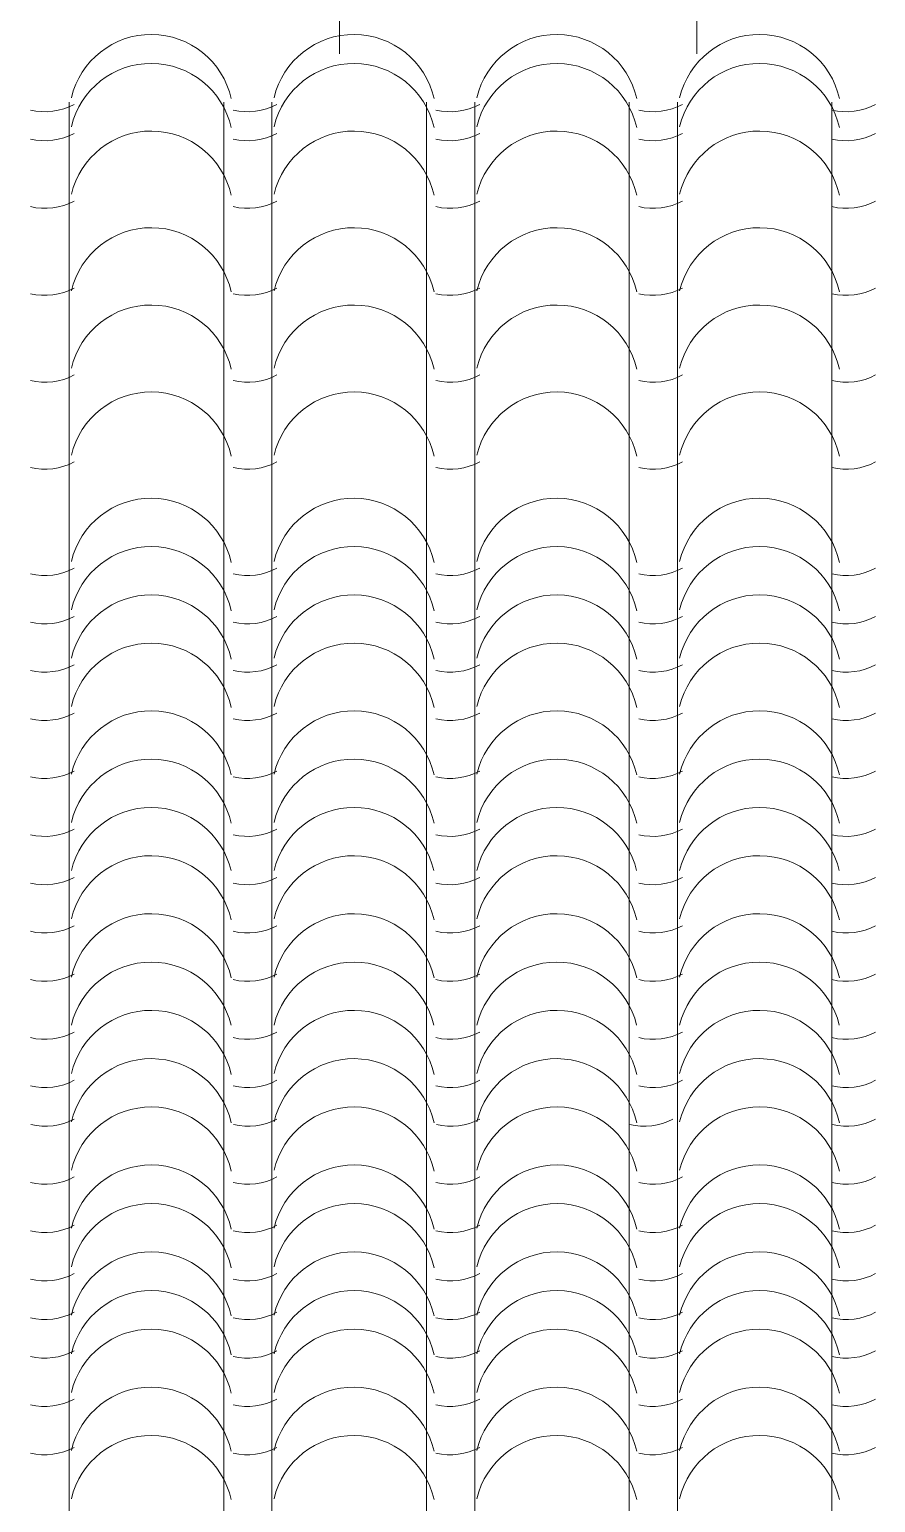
# Model space of a CAD drawing. Header units: millimetres. Extents: x 11446 to 37687, y -223 to 11932.
# Drawn here: x 23554 to 24488, y 6102 to 7727 of the extents above; entities that cross this region are included whole.
import ezdxf

# ---------------------------------------------------------------- set-up
doc = ezdxf.new("R2010")
doc.units = ezdxf.units.MM
doc.layers.add('A-COB-___-___-EXI', color=250, linetype='Continuous', lineweight=25)

msp = doc.modelspace()

# ---------------------------------------------------------------- linework, layer by layer
at = {"layer": 'A-COB-___-___-EXI', "color": 28, "lineweight": 15, "flags": 128}
for points in [[(23896.5, 7700.5), (23896.5, 7775.1), (23491.4, 7753.8)], [(24290.9, 7700.5), (24290.9, 7775.1), (23896.5, 7753.8)], [(23598, 7647.2), (23598, 7615.2), (23598, 7540.6), (23598, 7434), (23598, 7338)], [(23768.6, 7647.2), (23768.6, 7615.2), (23768.6, 7540.6), (23768.6, 7434), (23768.6, 7348.7), (23768.6, 7252.8), (23768.6, 7135.5), (23768.6, 7071.5), (23768.6, 7028.9), (23768.6, 6975.6), (23768.6, 6901), (23768.6, 6847.7), (23768.6, 6794.4), (23768.6, 6741.1), (23768.6, 6677.1), (23768.6, 6623.8), (23768.6, 6570.5), (23768.6, 6517.2), (23768.6, 6463.9), (23768.6, 6400), (23768.6, 6357.3), (23768.6, 6304), (23768.6, 6261.4), (23768.6, 6218.8), (23768.6, 6154.8), (23768.6, 6090.8)], [(23821.9, 7647.2), (23821.9, 7615.2), (23821.9, 7540.6), (23821.9, 7434), (23821.9, 7338)], [(23992.5, 7647.2), (23992.5, 7615.2), (23992.5, 7540.6), (23992.5, 7434), (23992.5, 7348.7), (23992.5, 7252.8), (23992.5, 7135.5), (23992.5, 7071.5), (23992.5, 7028.9), (23992.5, 6975.6), (23992.5, 6901), (23992.5, 6847.7), (23992.5, 6794.4), (23992.5, 6741.1), (23992.5, 6677.1), (23992.5, 6623.8), (23992.5, 6570.5), (23992.5, 6517.2), (23992.5, 6463.9), (23992.5, 6400), (23992.5, 6357.3), (23992.5, 6304), (23992.5, 6261.4), (23992.5, 6218.8), (23992.5, 6154.8), (23992.5, 6090.8)], [(24045.8, 7647.2), (24045.8, 7615.2), (24045.8, 7540.6), (24045.8, 7434), (24045.8, 7338)], [(24216.3, 7647.2), (24216.3, 7615.2), (24216.3, 7540.6), (24216.3, 7434), (24216.3, 7348.7), (24216.3, 7252.8), (24216.3, 7135.5), (24216.3, 7071.5), (24216.3, 7028.9), (24216.3, 6975.6), (24216.3, 6901), (24216.3, 6847.7), (24216.3, 6794.4), (24216.3, 6741.1), (24216.3, 6677.1), (24216.3, 6623.8), (24216.3, 6570.5), (24216.3, 6517.2), (24216.3, 6463.9), (24216.3, 6400), (24216.3, 6357.3), (24216.3, 6304), (24216.3, 6261.4), (24216.3, 6218.8), (24216.3, 6154.8), (24216.3, 6090.8)], [(24269.6, 7647.2), (24269.6, 7615.2), (24269.6, 7540.6), (24269.6, 7434), (24269.6, 7338)], [(24440.2, 7647.2), (24440.2, 7615.2), (24440.2, 7540.6), (24440.2, 7434), (24440.2, 7348.7), (24440.2, 7252.8), (24440.2, 7135.5), (24440.2, 7071.5), (24440.2, 7028.9), (24440.2, 6975.6), (24440.2, 6901), (24440.2, 6847.7), (24440.2, 6794.4), (24440.2, 6741.1), (24440.2, 6677.1), (24440.2, 6623.8), (24440.2, 6570.5), (24440.2, 6517.2), (24440.2, 6463.9), (24440.2, 6400), (24440.2, 6357.3), (24440.2, 6304), (24440.2, 6261.4), (24440.2, 6218.8), (24440.2, 6154.8), (24440.2, 6090.8)], [(23598, 7348.7), (23598, 7252.8), (23598, 7135.5), (23598, 7082.2), (23598, 7028.9), (23598, 6975.6), (23598, 6901), (23598, 6847.7), (23598, 6794.4), (23598, 6741.1), (23598, 6677.1), (23598, 6623.8), (23598, 6570.5), (23598, 6517.2), (23598, 6463.9), (23598, 6400), (23598, 6357.3), (23598, 6304), (23598, 6261.4), (23598, 6218.8), (23598, 6154.8), (23598, 6090.8), (23598, 5994.9)], [(23821.9, 7348.7), (23821.9, 7252.8), (23821.9, 7135.5), (23821.9, 7082.2), (23821.9, 7028.9), (23821.9, 6975.6), (23821.9, 6901), (23821.9, 6847.7), (23821.9, 6794.4), (23821.9, 6741.1), (23821.9, 6677.1), (23821.9, 6623.8), (23821.9, 6570.5), (23821.9, 6517.2), (23821.9, 6463.9), (23821.9, 6400), (23821.9, 6357.3), (23821.9, 6304), (23821.9, 6261.4), (23821.9, 6218.8), (23821.9, 6154.8), (23821.9, 6090.8), (23821.9, 5994.9)], [(24045.8, 7348.7), (24045.8, 7252.8), (24045.8, 7135.5), (24045.8, 7082.2), (24045.8, 7028.9), (24045.8, 6975.6), (24045.8, 6901), (24045.8, 6847.7), (24045.8, 6794.4), (24045.8, 6741.1), (24045.8, 6677.1), (24045.8, 6623.8), (24045.8, 6570.5), (24045.8, 6517.2), (24045.8, 6463.9), (24045.8, 6400), (24045.8, 6357.3), (24045.8, 6304), (24045.8, 6261.4), (24045.8, 6218.8), (24045.8, 6154.8), (24045.8, 6090.8), (24045.8, 5994.9)], [(24269.6, 7348.7), (24269.6, 7252.8), (24269.6, 7135.5), (24269.6, 7082.2), (24269.6, 7028.9), (24269.6, 6975.6), (24269.6, 6901), (24269.6, 6847.7), (24269.6, 6794.4), (24269.6, 6741.1), (24269.6, 6677.1), (24269.6, 6623.8), (24269.6, 6570.5), (24269.6, 6517.2), (24269.6, 6463.9), (24269.6, 6400), (24269.6, 6357.3), (24269.6, 6304), (24269.6, 6261.4), (24269.6, 6218.8), (24269.6, 6154.8), (24269.6, 6090.8), (24269.6, 5994.9)]]:
    msp.add_lwpolyline(points, dxfattribs=at)
at = {"layer": 'A-COB-___-___-EXI', "color": 18, "lineweight": 9}
for points in [[(23689.2, 7721.8), (23647, 7722.1), (23610.2, 7693.1), (23600.4, 7652)], [(23776.9, 7651), (23767.7, 7692.2), (23731.3, 7721.4), (23689.2, 7721.8)], [(23913, 7721.8), (23870.8, 7722.1), (23834, 7693.1), (23824.2, 7652)], [(24000.8, 7651), (23991.6, 7692.2), (23955.1, 7721.4), (23913, 7721.8)], [(24136.9, 7721.8), (24094.7, 7722.1), (24057.9, 7693.1), (24048.1, 7652)], [(24224.6, 7651), (24215.5, 7692.2), (24179, 7721.4), (24136.9, 7721.8)], [(24360.7, 7721.8), (24318.6, 7722.1), (24281.8, 7693.1), (24272, 7652)], [(24448.5, 7651), (24439.3, 7692.2), (24402.9, 7721.4), (24360.7, 7721.8)], [(23689.2, 7689.8), (23647, 7690.2), (23610.2, 7661.2), (23600.4, 7620)], [(23776.9, 7619), (23767.7, 7660.2), (23731.3, 7689.5), (23689.2, 7689.8)], [(23913, 7689.8), (23870.8, 7690.2), (23834, 7661.2), (23824.2, 7620)], [(24000.8, 7619), (23991.6, 7660.2), (23955.1, 7689.5), (23913, 7689.8)], [(24136.9, 7689.8), (24094.7, 7690.2), (24057.9, 7661.2), (24048.1, 7620)], [(24224.6, 7619), (24215.5, 7660.2), (24179, 7689.5), (24136.9, 7689.8)], [(24360.7, 7689.8), (24318.6, 7690.2), (24281.8, 7661.2), (24272, 7620)], [(24448.5, 7619), (24439.3, 7660.2), (24402.9, 7689.5), (24360.7, 7689.8)], [(23555.2, 7638.4), (23571.6, 7634.5), (23588.7, 7636.7), (23603.5, 7644.5)], [(23779.1, 7638.4), (23795.4, 7634.5), (23812.6, 7636.7), (23827.4, 7644.5)], [(24002.9, 7638.4), (24019.3, 7634.5), (24036.4, 7636.7), (24051.3, 7644.5)], [(24226.8, 7638.4), (24243.1, 7634.5), (24260.3, 7636.7), (24275.1, 7644.5)], [(24440, 7638.4), (24456.3, 7634.5), (24473.5, 7636.7), (24488.3, 7644.5)], [(23555.2, 7606.4), (23571.6, 7602.5), (23588.7, 7604.7), (23603.5, 7612.6)], [(23689.2, 7615.2), (23647, 7615.5), (23610.2, 7586.5), (23600.4, 7545.4)], [(23776.9, 7544.4), (23767.7, 7585.6), (23731.3, 7614.9), (23689.2, 7615.2)], [(23779.1, 7606.4), (23795.4, 7602.5), (23812.6, 7604.7), (23827.4, 7612.6)], [(23913, 7615.2), (23870.8, 7615.5), (23834, 7586.5), (23824.2, 7545.4)], [(24000.8, 7544.4), (23991.6, 7585.6), (23955.1, 7614.9), (23913, 7615.2)], [(24002.9, 7606.4), (24019.3, 7602.5), (24036.4, 7604.7), (24051.3, 7612.6)], [(24136.9, 7615.2), (24094.7, 7615.5), (24057.9, 7586.5), (24048.1, 7545.4)], [(24224.6, 7544.4), (24215.5, 7585.6), (24179, 7614.9), (24136.9, 7615.2)], [(24226.8, 7606.4), (24243.1, 7602.5), (24260.3, 7604.7), (24275.1, 7612.6)], [(24360.7, 7615.2), (24318.6, 7615.5), (24281.8, 7586.5), (24272, 7545.4)], [(24448.5, 7544.4), (24439.3, 7585.6), (24402.9, 7614.9), (24360.7, 7615.2)], [(24440, 7606.4), (24456.3, 7602.5), (24473.5, 7604.7), (24488.3, 7612.6)], [(23555.2, 7531.8), (23571.6, 7527.9), (23588.7, 7530.1), (23603.5, 7537.9)], [(23779.1, 7531.8), (23795.4, 7527.9), (23812.6, 7530.1), (23827.4, 7537.9)], [(24002.9, 7531.8), (24019.3, 7527.9), (24036.4, 7530.1), (24051.3, 7537.9)], [(24226.8, 7531.8), (24243.1, 7527.9), (24260.3, 7530.1), (24275.1, 7537.9)], [(24440, 7531.8), (24456.3, 7527.9), (24473.5, 7530.1), (24488.3, 7537.9)], [(23689.2, 7508.6), (23647, 7508.9), (23610.2, 7479.9), (23600.4, 7438.8)], [(23776.9, 7437.8), (23767.7, 7479), (23731.3, 7508.3), (23689.2, 7508.6)], [(23913, 7508.6), (23870.8, 7508.9), (23834, 7479.9), (23824.2, 7438.8)], [(24000.8, 7437.8), (23991.6, 7479), (23955.1, 7508.3), (23913, 7508.6)], [(24136.9, 7508.6), (24094.7, 7508.9), (24057.9, 7479.9), (24048.1, 7438.8)], [(24224.6, 7437.8), (24215.5, 7479), (24179, 7508.3), (24136.9, 7508.6)], [(24360.7, 7508.6), (24318.6, 7508.9), (24281.8, 7479.9), (24272, 7438.8)], [(24448.5, 7437.8), (24439.3, 7479), (24402.9, 7508.3), (24360.7, 7508.6)], [(23555.2, 7435.8), (23571.6, 7432), (23588.7, 7434.1), (23603.5, 7442)], [(23779.1, 7435.8), (23795.4, 7432), (23812.6, 7434.1), (23827.4, 7442)], [(24002.9, 7435.8), (24019.3, 7432), (24036.4, 7434.1), (24051.3, 7442)], [(24226.8, 7435.8), (24243.1, 7432), (24260.3, 7434.1), (24275.1, 7442)], [(24440, 7435.8), (24456.3, 7432), (24473.5, 7434.1), (24488.3, 7442)], [(23689.2, 7423.3), (23647, 7423.7), (23610.2, 7394.7), (23600.4, 7353.5)], [(23776.9, 7352.5), (23767.7, 7393.7), (23731.3, 7423), (23689.2, 7423.3)], [(23913, 7423.3), (23870.8, 7423.7), (23834, 7394.7), (23824.2, 7353.5)], [(24000.8, 7352.5), (23991.6, 7393.7), (23955.1, 7423), (23913, 7423.3)], [(24136.9, 7423.3), (24094.7, 7423.7), (24057.9, 7394.7), (24048.1, 7353.5)], [(24224.6, 7352.5), (24215.5, 7393.7), (24179, 7423), (24136.9, 7423.3)], [(24360.7, 7423.3), (24318.6, 7423.7), (24281.8, 7394.7), (24272, 7353.5)], [(24448.5, 7352.5), (24439.3, 7393.7), (24402.9, 7423), (24360.7, 7423.3)], [(23555.2, 7339.9), (23571.6, 7336), (23588.7, 7338.2), (23603.5, 7346.1)], [(23779.1, 7339.9), (23795.4, 7336), (23812.6, 7338.2), (23827.4, 7346.1)], [(24002.9, 7339.9), (24019.3, 7336), (24036.4, 7338.2), (24051.3, 7346.1)], [(24226.8, 7339.9), (24243.1, 7336), (24260.3, 7338.2), (24275.1, 7346.1)], [(24440, 7339.9), (24456.3, 7336), (24473.5, 7338.2), (24488.3, 7346.1)], [(23689.2, 7327.4), (23647, 7327.7), (23610.2, 7298.7), (23600.4, 7257.6)], [(23776.9, 7256.6), (23767.7, 7297.7), (23731.3, 7327), (23689.2, 7327.4)], [(23913, 7327.4), (23870.8, 7327.7), (23834, 7298.7), (23824.2, 7257.6)], [(24000.8, 7256.6), (23991.6, 7297.7), (23955.1, 7327), (23913, 7327.4)], [(24136.9, 7327.4), (24094.7, 7327.7), (24057.9, 7298.7), (24048.1, 7257.6)], [(24224.6, 7256.6), (24215.5, 7297.7), (24179, 7327), (24136.9, 7327.4)], [(24360.7, 7327.4), (24318.6, 7327.7), (24281.8, 7298.7), (24272, 7257.6)], [(24448.5, 7256.6), (24439.3, 7297.7), (24402.9, 7327), (24360.7, 7327.4)], [(23555.2, 7243.9), (23571.6, 7240.1), (23588.7, 7242.3), (23603.5, 7250.1)], [(23779.1, 7243.9), (23795.4, 7240.1), (23812.6, 7242.3), (23827.4, 7250.1)], [(24002.9, 7243.9), (24019.3, 7240.1), (24036.4, 7242.3), (24051.3, 7250.1)], [(24226.8, 7243.9), (24243.1, 7240.1), (24260.3, 7242.3), (24275.1, 7250.1)], [(24440, 7243.9), (24456.3, 7240.1), (24473.5, 7242.3), (24488.3, 7250.1)], [(23689.2, 7210.1), (23647, 7210.5), (23610.2, 7181.5), (23600.4, 7140.3)], [(23776.9, 7139.3), (23767.7, 7180.5), (23731.3, 7209.8), (23689.2, 7210.1)], [(23913, 7210.1), (23870.8, 7210.5), (23834, 7181.5), (23824.2, 7140.3)], [(24000.8, 7139.3), (23991.6, 7180.5), (23955.1, 7209.8), (23913, 7210.1)], [(24136.9, 7210.1), (24094.7, 7210.5), (24057.9, 7181.5), (24048.1, 7140.3)], [(24224.6, 7139.3), (24215.5, 7180.5), (24179, 7209.8), (24136.9, 7210.1)], [(24360.7, 7210.1), (24318.6, 7210.5), (24281.8, 7181.5), (24272, 7140.3)], [(24448.5, 7139.3), (24439.3, 7180.5), (24402.9, 7209.8), (24360.7, 7210.1)], [(23689.2, 7156.8), (23647, 7157.2), (23610.2, 7128.2), (23600.4, 7087)], [(23776.9, 7086), (23767.7, 7127.2), (23731.3, 7156.5), (23689.2, 7156.8)], [(23913, 7156.8), (23870.8, 7157.2), (23834, 7128.2), (23824.2, 7087)], [(24000.8, 7086), (23991.6, 7127.2), (23955.1, 7156.5), (23913, 7156.8)], [(24136.9, 7156.8), (24094.7, 7157.2), (24057.9, 7128.2), (24048.1, 7087)], [(24224.6, 7086), (24215.5, 7127.2), (24179, 7156.5), (24136.9, 7156.8)], [(24360.7, 7156.8), (24318.6, 7157.2), (24281.8, 7128.2), (24272, 7087)], [(24448.5, 7086), (24439.3, 7127.2), (24402.9, 7156.5), (24360.7, 7156.8)], [(23555.2, 7126.7), (23571.6, 7122.8), (23588.7, 7125), (23603.5, 7132.9)], [(23779.1, 7126.7), (23795.4, 7122.8), (23812.6, 7125), (23827.4, 7132.9)], [(24002.9, 7126.7), (24019.3, 7122.8), (24036.4, 7125), (24051.3, 7132.9)], [(24226.8, 7126.7), (24243.1, 7122.8), (24260.3, 7125), (24275.1, 7132.9)], [(24440, 7126.7), (24456.3, 7122.8), (24473.5, 7125), (24488.3, 7132.9)], [(23689.2, 7103.5), (23647, 7103.9), (23610.2, 7074.9), (23600.4, 7033.7)], [(23776.9, 7032.7), (23767.7, 7073.9), (23731.3, 7103.2), (23689.2, 7103.5)], [(23913, 7103.5), (23870.8, 7103.9), (23834, 7074.9), (23824.2, 7033.7)], [(24000.8, 7032.7), (23991.6, 7073.9), (23955.1, 7103.2), (23913, 7103.5)], [(24136.9, 7103.5), (24094.7, 7103.9), (24057.9, 7074.9), (24048.1, 7033.7)], [(24224.6, 7032.7), (24215.5, 7073.9), (24179, 7103.2), (24136.9, 7103.5)], [(24360.7, 7103.5), (24318.6, 7103.9), (24281.8, 7074.9), (24272, 7033.7)], [(24448.5, 7032.7), (24439.3, 7073.9), (24402.9, 7103.2), (24360.7, 7103.5)], [(23555.2, 7073.4), (23571.6, 7069.5), (23588.7, 7071.7), (23603.5, 7079.6)], [(23779.1, 7073.4), (23795.4, 7069.5), (23812.6, 7071.7), (23827.4, 7079.6)], [(24002.9, 7073.4), (24019.3, 7069.5), (24036.4, 7071.7), (24051.3, 7079.6)], [(24226.8, 7073.4), (24243.1, 7069.5), (24260.3, 7071.7), (24275.1, 7079.6)], [(24440, 7073.4), (24456.3, 7069.5), (24473.5, 7071.7), (24488.3, 7079.6)], [(23689.2, 7050.2), (23647, 7050.6), (23610.2, 7021.6), (23600.4, 6980.4)], [(23776.9, 6979.4), (23767.7, 7020.6), (23731.3, 7049.9), (23689.2, 7050.2)], [(23913, 7050.2), (23870.8, 7050.6), (23834, 7021.6), (23824.2, 6980.4)], [(24000.8, 6979.4), (23991.6, 7020.6), (23955.1, 7049.9), (23913, 7050.2)], [(24136.9, 7050.2), (24094.7, 7050.6), (24057.9, 7021.6), (24048.1, 6980.4)], [(24224.6, 6979.4), (24215.5, 7020.6), (24179, 7049.9), (24136.9, 7050.2)], [(24360.7, 7050.2), (24318.6, 7050.6), (24281.8, 7021.6), (24272, 6980.4)], [(24448.5, 6979.4), (24439.3, 7020.6), (24402.9, 7049.9), (24360.7, 7050.2)], [(23555.2, 7020.1), (23571.6, 7016.2), (23588.7, 7018.4), (23603.5, 7026.3)], [(23779.1, 7020.1), (23795.4, 7016.2), (23812.6, 7018.4), (23827.4, 7026.3)], [(24002.9, 7020.1), (24019.3, 7016.2), (24036.4, 7018.4), (24051.3, 7026.3)], [(24226.8, 7020.1), (24243.1, 7016.2), (24260.3, 7018.4), (24275.1, 7026.3)], [(24440, 7020.1), (24456.3, 7016.2), (24473.5, 7018.4), (24488.3, 7026.3)], [(23555.2, 6966.8), (23571.6, 6962.9), (23588.7, 6965.1), (23603.5, 6973)], [(23689.2, 6975.6), (23647, 6975.9), (23610.2, 6946.9), (23600.4, 6905.8)], [(23776.9, 6904.8), (23767.7, 6946), (23731.3, 6975.3), (23689.2, 6975.6)], [(23779.1, 6966.8), (23795.4, 6962.9), (23812.6, 6965.1), (23827.4, 6973)], [(23913, 6975.6), (23870.8, 6975.9), (23834, 6946.9), (23824.2, 6905.8)], [(24000.8, 6904.8), (23991.6, 6946), (23955.1, 6975.3), (23913, 6975.6)], [(24002.9, 6966.8), (24019.3, 6962.9), (24036.4, 6965.1), (24051.3, 6973)], [(24136.9, 6975.6), (24094.7, 6975.9), (24057.9, 6946.9), (24048.1, 6905.8)], [(24224.6, 6904.8), (24215.5, 6946), (24179, 6975.3), (24136.9, 6975.6)], [(24226.8, 6966.8), (24243.1, 6962.9), (24260.3, 6965.1), (24275.1, 6973)], [(24360.7, 6975.6), (24318.6, 6975.9), (24281.8, 6946.9), (24272, 6905.8)], [(24448.5, 6904.8), (24439.3, 6946), (24402.9, 6975.3), (24360.7, 6975.6)], [(24440, 6966.8), (24456.3, 6962.9), (24473.5, 6965.1), (24488.3, 6973)], [(23555.2, 6902.8), (23571.6, 6899), (23588.7, 6901.2), (23603.5, 6909)], [(23689.2, 6922.3), (23647, 6922.6), (23610.2, 6893.7), (23600.4, 6852.5)], [(23776.9, 6851.5), (23767.7, 6892.7), (23731.3, 6922), (23689.2, 6922.3)], [(23779.1, 6902.8), (23795.4, 6899), (23812.6, 6901.2), (23827.4, 6909)], [(23913, 6922.3), (23870.8, 6922.6), (23834, 6893.7), (23824.2, 6852.5)], [(24000.8, 6851.5), (23991.6, 6892.7), (23955.1, 6922), (23913, 6922.3)], [(24002.9, 6902.8), (24019.3, 6899), (24036.4, 6901.2), (24051.3, 6909)], [(24136.9, 6922.3), (24094.7, 6922.6), (24057.9, 6893.7), (24048.1, 6852.5)], [(24224.6, 6851.5), (24215.5, 6892.7), (24179, 6922), (24136.9, 6922.3)], [(24226.8, 6902.8), (24243.1, 6899), (24260.3, 6901.2), (24275.1, 6909)], [(24360.7, 6922.3), (24318.6, 6922.6), (24281.8, 6893.7), (24272, 6852.5)], [(24448.5, 6851.5), (24439.3, 6892.7), (24402.9, 6922), (24360.7, 6922.3)], [(24440, 6902.8), (24456.3, 6899), (24473.5, 6901.2), (24488.3, 6909)], [(23688.6, 6869), (23646.7, 6869), (23610.2, 6840.2), (23600.4, 6799.4)], [(23776.7, 6799.4), (23767.1, 6840.2), (23730.6, 6869), (23688.6, 6869)], [(23912.5, 6869), (23870.5, 6869), (23834, 6840.2), (23824.2, 6799.4)], [(24000.6, 6799.4), (23991, 6840.2), (23954.5, 6869), (23912.5, 6869)], [(24136.4, 6869), (24094.4, 6869), (24057.9, 6840.2), (24048.1, 6799.4)], [(24224.5, 6799.4), (24214.8, 6840.2), (24178.3, 6869), (24136.4, 6869)], [(24360.2, 6869), (24318.3, 6869), (24281.8, 6840.2), (24272, 6799.4)], [(24448.3, 6799.4), (24438.7, 6840.2), (24402.2, 6869), (24360.2, 6869)], [(23555.2, 6838.9), (23571.6, 6835), (23588.7, 6837.2), (23603.5, 6845)], [(23779.1, 6838.9), (23795.4, 6835), (23812.6, 6837.2), (23827.4, 6845)], [(24002.9, 6838.9), (24019.3, 6835), (24036.4, 6837.2), (24051.3, 6845)], [(24226.8, 6838.9), (24243.1, 6835), (24260.3, 6837.2), (24275.1, 6845)], [(24440, 6838.9), (24456.3, 6835), (24473.5, 6837.2), (24488.3, 6845)], [(23689.2, 6815.7), (23647, 6816), (23610.2, 6787.1), (23600.4, 6745.9)], [(23776.9, 6744.9), (23767.7, 6786.1), (23731.3, 6815.4), (23689.2, 6815.7)], [(23913, 6815.7), (23870.8, 6816), (23834, 6787.1), (23824.2, 6745.9)], [(24000.8, 6744.9), (23991.6, 6786.1), (23955.1, 6815.4), (23913, 6815.7)], [(24136.9, 6815.7), (24094.7, 6816), (24057.9, 6787.1), (24048.1, 6745.9)], [(24224.6, 6744.9), (24215.5, 6786.1), (24179, 6815.4), (24136.9, 6815.7)], [(24360.7, 6815.7), (24318.6, 6816), (24281.8, 6787.1), (24272, 6745.9)], [(24448.5, 6744.9), (24439.3, 6786.1), (24402.9, 6815.4), (24360.7, 6815.7)], [(23555.2, 6785.6), (23571.6, 6781.7), (23588.7, 6783.9), (23603.5, 6791.7)], [(23779.1, 6785.6), (23795.4, 6781.7), (23812.6, 6783.9), (23827.4, 6791.7)], [(24002.9, 6785.6), (24019.3, 6781.7), (24036.4, 6783.9), (24051.3, 6791.7)], [(24226.8, 6785.6), (24243.1, 6781.7), (24260.3, 6783.9), (24275.1, 6791.7)], [(24440, 6785.6), (24456.3, 6781.7), (24473.5, 6783.9), (24488.3, 6791.7)], [(23689.2, 6751.7), (23647, 6752.1), (23610.2, 6723.1), (23600.4, 6681.9)], [(23776.9, 6681), (23767.7, 6722.1), (23731.3, 6751.4), (23689.2, 6751.7)], [(23913, 6751.7), (23870.8, 6752.1), (23834, 6723.1), (23824.2, 6681.9)], [(24000.8, 6681), (23991.6, 6722.1), (23955.1, 6751.4), (23913, 6751.7)], [(24136.9, 6751.7), (24094.7, 6752.1), (24057.9, 6723.1), (24048.1, 6681.9)], [(24224.6, 6681), (24215.5, 6722.1), (24179, 6751.4), (24136.9, 6751.7)], [(24360.7, 6751.7), (24318.6, 6752.1), (24281.8, 6723.1), (24272, 6681.9)], [(24448.5, 6681), (24439.3, 6722.1), (24402.9, 6751.4), (24360.7, 6751.7)], [(23555.2, 6732.3), (23571.6, 6728.4), (23588.7, 6730.6), (23603.5, 6738.4)], [(23779.1, 6732.3), (23795.4, 6728.4), (23812.6, 6730.6), (23827.4, 6738.4)], [(24002.9, 6732.3), (24019.3, 6728.4), (24036.4, 6730.6), (24051.3, 6738.4)], [(24226.8, 6732.3), (24243.1, 6728.4), (24260.3, 6730.6), (24275.1, 6738.4)], [(24440, 6732.3), (24456.3, 6728.4), (24473.5, 6730.6), (24488.3, 6738.4)], [(23688.6, 6698.4), (23646.7, 6698.4), (23610.2, 6669.6), (23600.4, 6628.8)], [(23776.7, 6628.8), (23767.1, 6669.6), (23730.6, 6698.4), (23688.6, 6698.4)], [(23912.5, 6698.4), (23870.5, 6698.4), (23834, 6669.6), (23824.2, 6628.8)], [(24000.6, 6628.8), (23991, 6669.6), (23954.5, 6698.4), (23912.5, 6698.4)], [(24136.4, 6698.4), (24094.4, 6698.4), (24057.9, 6669.6), (24048.1, 6628.8)], [(24224.5, 6628.8), (24214.8, 6669.6), (24178.3, 6698.4), (24136.4, 6698.4)], [(24360.2, 6698.4), (24318.3, 6698.4), (24281.8, 6669.6), (24272, 6628.8)], [(24448.3, 6628.8), (24438.7, 6669.6), (24402.2, 6698.4), (24360.2, 6698.4)], [(23555.2, 6679), (23571.6, 6675.1), (23588.7, 6677.3), (23603.5, 6685.1)], [(23779.1, 6679), (23795.4, 6675.1), (23812.6, 6677.3), (23827.4, 6685.1)], [(24002.9, 6679), (24019.3, 6675.1), (24036.4, 6677.3), (24051.3, 6685.1)], [(24226.8, 6679), (24243.1, 6675.1), (24260.3, 6677.3), (24275.1, 6685.1)], [(24440, 6679), (24456.3, 6675.1), (24473.5, 6677.3), (24488.3, 6685.1)], [(23689.2, 6645.1), (23647, 6645.5), (23610.2, 6616.5), (23600.4, 6575.3)], [(23776.9, 6574.4), (23767.7, 6615.5), (23731.3, 6644.8), (23689.2, 6645.1)], [(23913, 6645.1), (23870.8, 6645.5), (23834, 6616.5), (23824.2, 6575.3)], [(24000.8, 6574.4), (23991.6, 6615.5), (23955.1, 6644.8), (23913, 6645.1)], [(24136.9, 6645.1), (24094.7, 6645.5), (24057.9, 6616.5), (24048.1, 6575.3)], [(24224.6, 6574.4), (24215.5, 6615.5), (24179, 6644.8), (24136.9, 6645.1)], [(24360.7, 6645.1), (24318.6, 6645.5), (24281.8, 6616.5), (24272, 6575.3)], [(24448.5, 6574.4), (24439.3, 6615.5), (24402.9, 6644.8), (24360.7, 6645.1)], [(23555.2, 6615), (23571.6, 6611.2), (23588.7, 6613.3), (23603.5, 6621.2)], [(23779.1, 6615), (23795.4, 6611.2), (23812.6, 6613.3), (23827.4, 6621.2)], [(24002.9, 6615), (24019.3, 6611.2), (24036.4, 6613.3), (24051.3, 6621.2)], [(24226.8, 6615), (24243.1, 6611.2), (24260.3, 6613.3), (24275.1, 6621.2)], [(24440, 6615), (24456.3, 6611.2), (24473.5, 6613.3), (24488.3, 6621.2)], [(23689.2, 6591.8), (23647, 6592.2), (23610.2, 6563.2), (23600.4, 6522)], [(23776.9, 6521.1), (23767.7, 6562.2), (23731.3, 6591.5), (23689.2, 6591.8)], [(23913, 6591.8), (23870.8, 6592.2), (23834, 6563.2), (23824.2, 6522)], [(24000.8, 6521.1), (23991.6, 6562.2), (23955.1, 6591.5), (23913, 6591.8)], [(24136.9, 6591.8), (24094.7, 6592.2), (24057.9, 6563.2), (24048.1, 6522)], [(24224.6, 6521.1), (24215.5, 6562.2), (24179, 6591.5), (24136.9, 6591.8)], [(24360.7, 6591.8), (24318.6, 6592.2), (24281.8, 6563.2), (24272, 6522)], [(24448.5, 6521.1), (24439.3, 6562.2), (24402.9, 6591.5), (24360.7, 6591.8)], [(23555.2, 6561.7), (23571.6, 6557.9), (23588.7, 6560), (23603.5, 6567.9)], [(23779.1, 6561.7), (23795.4, 6557.9), (23812.6, 6560), (23827.4, 6567.9)], [(24002.9, 6561.7), (24019.3, 6557.9), (24036.4, 6560), (24051.3, 6567.9)], [(24226.8, 6561.7), (24243.1, 6557.9), (24260.3, 6560), (24275.1, 6567.9)], [(24440, 6561.7), (24456.3, 6557.9), (24473.5, 6560), (24488.3, 6567.9)], [(23689.2, 6538.5), (23647, 6538.9), (23610.2, 6509.9), (23600.4, 6468.7)], [(23776.9, 6467.8), (23767.7, 6508.9), (23731.3, 6538.2), (23689.2, 6538.5)], [(23913, 6538.5), (23870.8, 6538.9), (23834, 6509.9), (23824.2, 6468.7)], [(24000.8, 6467.8), (23991.6, 6508.9), (23955.1, 6538.2), (23913, 6538.5)], [(24136.9, 6538.5), (24094.7, 6538.9), (24057.9, 6509.9), (24048.1, 6468.7)], [(24224.6, 6467.8), (24215.5, 6508.9), (24179, 6538.2), (24136.9, 6538.5)], [(24360.7, 6538.5), (24318.6, 6538.9), (24281.8, 6509.9), (24272, 6468.7)], [(24448.5, 6467.8), (24439.3, 6508.9), (24402.9, 6538.2), (24360.7, 6538.5)], [(23555.7, 6519.1), (23571.9, 6515.2), (23588.9, 6517.4), (23603.5, 6525.2)], [(23779.6, 6519.1), (23795.8, 6515.2), (23812.7, 6517.4), (23827.4, 6525.2)], [(24003.5, 6519.1), (24019.6, 6515.2), (24036.6, 6517.4), (24051.3, 6525.2)], [(24216.7, 6519.1), (24232.8, 6515.2), (24249.8, 6517.4), (24264.5, 6525.2)], [(24440.5, 6519.1), (24456.7, 6515.2), (24473.6, 6517.4), (24488.3, 6525.2)], [(23689.2, 6474.6), (23647, 6474.9), (23610.2, 6445.9), (23600.4, 6404.8)], [(23776.9, 6403.8), (23767.7, 6445), (23731.3, 6474.2), (23689.2, 6474.6)], [(23913, 6474.6), (23870.8, 6474.9), (23834, 6445.9), (23824.2, 6404.8)], [(24000.8, 6403.8), (23991.6, 6445), (23955.1, 6474.2), (23913, 6474.6)], [(24136.9, 6474.6), (24094.7, 6474.9), (24057.9, 6445.9), (24048.1, 6404.8)], [(24224.6, 6403.8), (24215.5, 6445), (24179, 6474.2), (24136.9, 6474.6)], [(24360.7, 6474.6), (24318.6, 6474.9), (24281.8, 6445.9), (24272, 6404.8)], [(24448.5, 6403.8), (24439.3, 6445), (24402.9, 6474.2), (24360.7, 6474.6)], [(23555.2, 6455.1), (23571.6, 6451.3), (23588.7, 6453.4), (23603.5, 6461.3)], [(23779.1, 6455.1), (23795.4, 6451.3), (23812.6, 6453.4), (23827.4, 6461.3)], [(24002.9, 6455.1), (24019.3, 6451.3), (24036.4, 6453.4), (24051.3, 6461.3)], [(24226.8, 6455.1), (24243.1, 6451.3), (24260.3, 6453.4), (24275.1, 6461.3)], [(24440, 6455.1), (24456.3, 6451.3), (24473.5, 6453.4), (24488.3, 6461.3)], [(23689.2, 6431.9), (23647, 6432.3), (23610.2, 6403.3), (23600.4, 6362.1)], [(23776.9, 6361.2), (23767.7, 6402.3), (23731.3, 6431.6), (23689.2, 6431.9)], [(23913, 6431.9), (23870.8, 6432.3), (23834, 6403.3), (23824.2, 6362.1)], [(24000.8, 6361.2), (23991.6, 6402.3), (23955.1, 6431.6), (23913, 6431.9)], [(24136.9, 6431.9), (24094.7, 6432.3), (24057.9, 6403.3), (24048.1, 6362.1)], [(24224.6, 6361.2), (24215.5, 6402.3), (24179, 6431.6), (24136.9, 6431.9)], [(24360.7, 6431.9), (24318.6, 6432.3), (24281.8, 6403.3), (24272, 6362.1)], [(24448.5, 6361.2), (24439.3, 6402.3), (24402.9, 6431.6), (24360.7, 6431.9)], [(23555.2, 6401.8), (23571.6, 6398), (23588.7, 6400.1), (23603.5, 6408)], [(23779.1, 6401.8), (23795.4, 6398), (23812.6, 6400.1), (23827.4, 6408)], [(24002.9, 6401.8), (24019.3, 6398), (24036.4, 6400.1), (24051.3, 6408)], [(24226.8, 6401.8), (24243.1, 6398), (24260.3, 6400.1), (24275.1, 6408)], [(24440, 6401.8), (24456.3, 6398), (24473.5, 6400.1), (24488.3, 6408)], [(23689.2, 6378.6), (23647, 6379), (23610.2, 6350), (23600.4, 6308.8)], [(23776.9, 6307.9), (23767.7, 6349), (23731.3, 6378.3), (23689.2, 6378.6)], [(23913, 6378.6), (23870.8, 6379), (23834, 6350), (23824.2, 6308.8)], [(24000.8, 6307.9), (23991.6, 6349), (23955.1, 6378.3), (23913, 6378.6)], [(24136.9, 6378.6), (24094.7, 6379), (24057.9, 6350), (24048.1, 6308.8)], [(24224.6, 6307.9), (24215.5, 6349), (24179, 6378.3), (24136.9, 6378.6)], [(24360.7, 6378.6), (24318.6, 6379), (24281.8, 6350), (24272, 6308.8)], [(24448.5, 6307.9), (24439.3, 6349), (24402.9, 6378.3), (24360.7, 6378.6)], [(23555.2, 6348.5), (23571.6, 6344.7), (23588.7, 6346.8), (23603.5, 6354.7)], [(23779.1, 6348.5), (23795.4, 6344.7), (23812.6, 6346.8), (23827.4, 6354.7)], [(24002.9, 6348.5), (24019.3, 6344.7), (24036.4, 6346.8), (24051.3, 6354.7)], [(24226.8, 6348.5), (24243.1, 6344.7), (24260.3, 6346.8), (24275.1, 6354.7)], [(24440, 6348.5), (24456.3, 6344.7), (24473.5, 6346.8), (24488.3, 6354.7)], [(23689.2, 6336), (23647, 6336.4), (23610.2, 6307.4), (23600.4, 6266.2)], [(23776.9, 6265.2), (23767.7, 6306.4), (23731.3, 6335.7), (23689.2, 6336)], [(23913, 6336), (23870.8, 6336.4), (23834, 6307.4), (23824.2, 6266.2)], [(24000.8, 6265.2), (23991.6, 6306.4), (23955.1, 6335.7), (23913, 6336)], [(24136.9, 6336), (24094.7, 6336.4), (24057.9, 6307.4), (24048.1, 6266.2)], [(24224.6, 6265.2), (24215.5, 6306.4), (24179, 6335.7), (24136.9, 6336)], [(24360.7, 6336), (24318.6, 6336.4), (24281.8, 6307.4), (24272, 6266.2)], [(24448.5, 6265.2), (24439.3, 6306.4), (24402.9, 6335.7), (24360.7, 6336)], [(23555.2, 6305.9), (23571.6, 6302), (23588.7, 6304.2), (23603.5, 6312)], [(23779.1, 6305.9), (23795.4, 6302), (23812.6, 6304.2), (23827.4, 6312)], [(24002.9, 6305.9), (24019.3, 6302), (24036.4, 6304.2), (24051.3, 6312)], [(24226.8, 6305.9), (24243.1, 6302), (24260.3, 6304.2), (24275.1, 6312)], [(24440, 6305.9), (24456.3, 6302), (24473.5, 6304.2), (24488.3, 6312)], [(23689.2, 6293.4), (23647, 6293.7), (23610.2, 6264.7), (23600.4, 6223.6)], [(23776.9, 6222.6), (23767.7, 6263.7), (23731.3, 6293), (23689.2, 6293.4)], [(23913, 6293.4), (23870.8, 6293.7), (23834, 6264.7), (23824.2, 6223.6)], [(24000.8, 6222.6), (23991.6, 6263.7), (23955.1, 6293), (23913, 6293.4)], [(24136.9, 6293.4), (24094.7, 6293.7), (24057.9, 6264.7), (24048.1, 6223.6)], [(24224.6, 6222.6), (24215.5, 6263.7), (24179, 6293), (24136.9, 6293.4)], [(24360.7, 6293.4), (24318.6, 6293.7), (24281.8, 6264.7), (24272, 6223.6)], [(24448.5, 6222.6), (24439.3, 6263.7), (24402.9, 6293), (24360.7, 6293.4)], [(23555.2, 6263.2), (23571.6, 6259.4), (23588.7, 6261.6), (23603.5, 6269.4)], [(23779.1, 6263.2), (23795.4, 6259.4), (23812.6, 6261.6), (23827.4, 6269.4)], [(24002.9, 6263.2), (24019.3, 6259.4), (24036.4, 6261.6), (24051.3, 6269.4)], [(24226.8, 6263.2), (24243.1, 6259.4), (24260.3, 6261.6), (24275.1, 6269.4)], [(24440, 6263.2), (24456.3, 6259.4), (24473.5, 6261.6), (24488.3, 6269.4)], [(23689.2, 6229.4), (23647, 6229.8), (23610.2, 6200.8), (23600.4, 6159.6)], [(23776.9, 6158.6), (23767.7, 6199.8), (23731.3, 6229.1), (23689.2, 6229.4)], [(23913, 6229.4), (23870.8, 6229.8), (23834, 6200.8), (23824.2, 6159.6)], [(24000.8, 6158.6), (23991.6, 6199.8), (23955.1, 6229.1), (23913, 6229.4)], [(24136.9, 6229.4), (24094.7, 6229.8), (24057.9, 6200.8), (24048.1, 6159.6)], [(24224.6, 6158.6), (24215.5, 6199.8), (24179, 6229.1), (24136.9, 6229.4)], [(24360.7, 6229.4), (24318.6, 6229.8), (24281.8, 6200.8), (24272, 6159.6)], [(24448.5, 6158.6), (24439.3, 6199.8), (24402.9, 6229.1), (24360.7, 6229.4)], [(23555.2, 6209.9), (23571.6, 6206.1), (23588.7, 6208.3), (23603.5, 6216.1)], [(23779.1, 6209.9), (23795.4, 6206.1), (23812.6, 6208.3), (23827.4, 6216.1)], [(24002.9, 6209.9), (24019.3, 6206.1), (24036.4, 6208.3), (24051.3, 6216.1)], [(24226.8, 6209.9), (24243.1, 6206.1), (24260.3, 6208.3), (24275.1, 6216.1)], [(24440, 6209.9), (24456.3, 6206.1), (24473.5, 6208.3), (24488.3, 6216.1)], [(23689.2, 6176.1), (23647, 6176.5), (23610.2, 6147.5), (23600.4, 6106.3)], [(23776.9, 6105.3), (23767.7, 6146.5), (23731.3, 6175.8), (23689.2, 6176.1)], [(23913, 6176.1), (23870.8, 6176.5), (23834, 6147.5), (23824.2, 6106.3)], [(24000.8, 6105.3), (23991.6, 6146.5), (23955.1, 6175.8), (23913, 6176.1)], [(24136.9, 6176.1), (24094.7, 6176.5), (24057.9, 6147.5), (24048.1, 6106.3)], [(24224.6, 6105.3), (24215.5, 6146.5), (24179, 6175.8), (24136.9, 6176.1)], [(24360.7, 6176.1), (24318.6, 6176.5), (24281.8, 6147.5), (24272, 6106.3)], [(24448.5, 6105.3), (24439.3, 6146.5), (24402.9, 6175.8), (24360.7, 6176.1)], [(23555.2, 6156.6), (23571.6, 6152.8), (23588.7, 6155), (23603.5, 6162.8)], [(23779.1, 6156.6), (23795.4, 6152.8), (23812.6, 6155), (23827.4, 6162.8)], [(24002.9, 6156.6), (24019.3, 6152.8), (24036.4, 6155), (24051.3, 6162.8)], [(24226.8, 6156.6), (24243.1, 6152.8), (24260.3, 6155), (24275.1, 6162.8)], [(24440, 6156.6), (24456.3, 6152.8), (24473.5, 6155), (24488.3, 6162.8)]]:
    msp.add_open_spline(points, degree=3, dxfattribs=at)

doc.saveas('drawing.dxf')
